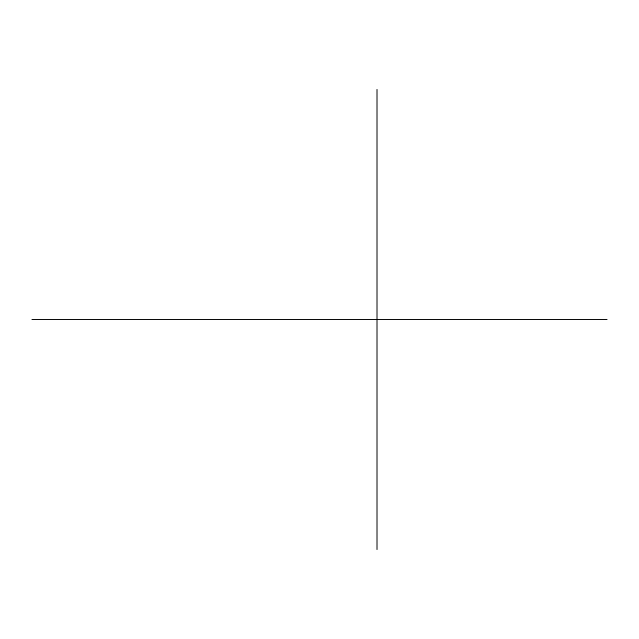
<?xml version="1.0" encoding="UTF-8"?>
<svg xmlns="http://www.w3.org/2000/svg" width="639" height="639" viewBox="0 0 639 639"><rect width="100%" height="100%" fill="white"/><g stroke="black" fill="none" stroke-linecap="round" stroke-linejoin="round"><path stroke-width="0.96" d="M31.95 319.5L607.05 319.5M377.01 89.46L377.01 549.54"/></g></svg>
